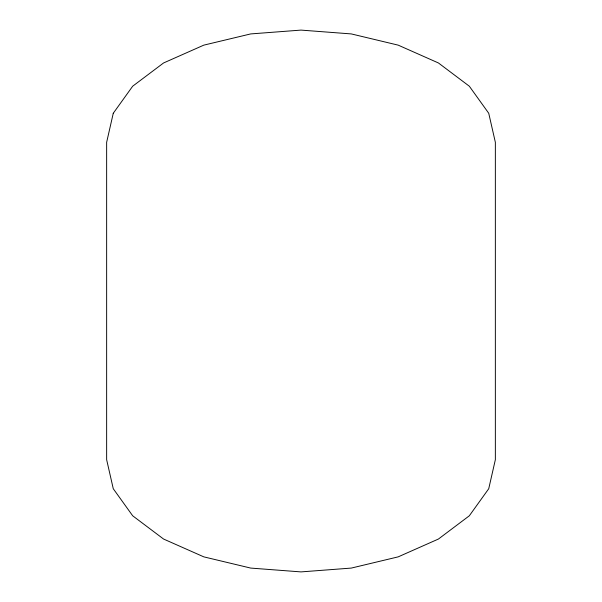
<?xml version="1.0" encoding="UTF-8"?>
<svg xmlns="http://www.w3.org/2000/svg" width="602" height="602" viewBox="0 0 602 602"><rect width="100%" height="100%" fill="white"/><g stroke="black" fill="none" stroke-linecap="round" stroke-linejoin="round"><path stroke-width="0.9" d="M113.266 113.266L106.644 142.313L106.644 459.687L113.266 488.734L132.681 515.794L163.571 539.038L203.822 556.865L250.695 568.077L301 571.9L351.305 568.077L398.178 556.865L438.429 539.038L469.319 515.794L488.734 488.734L495.356 459.687L495.356 142.313L488.734 113.266L469.319 86.206L438.429 62.962L398.178 45.135L351.305 33.923L301 30.1L250.695 33.923L203.822 45.135L163.571 62.962L132.681 86.206L113.266 113.266"/></g></svg>
